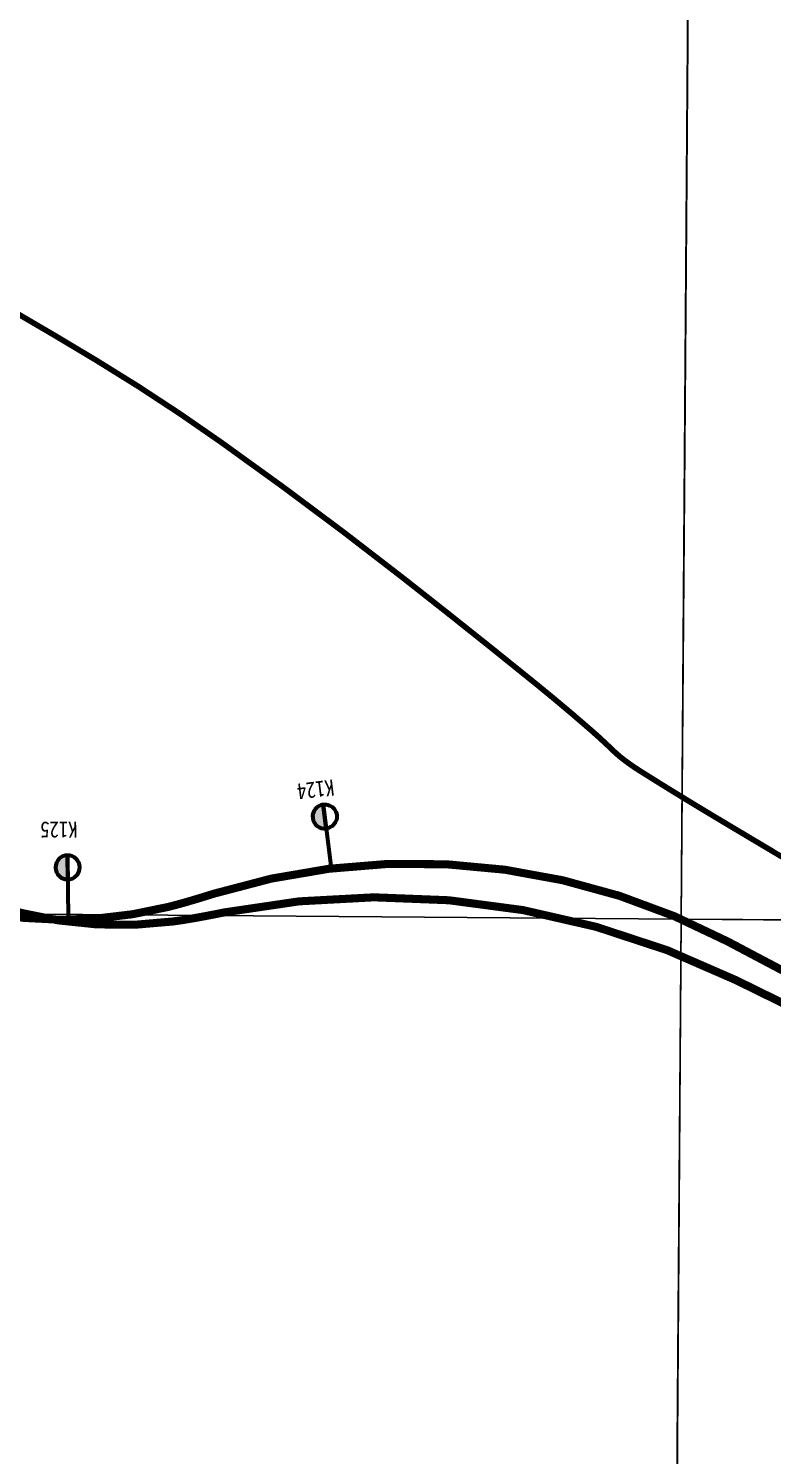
# Model space of a CAD drawing. Header units: millimetres. Extents: x 35376015 to 35425557, y 2978369 to 3016004.
# Drawn here: x 35404482 to 35407250, y 2981415 to 2986726 of the extents above; entities that cross this region are included whole.
import ezdxf
from ezdxf.enums import TextEntityAlignment as Align

# ---------------------------------------------------------------- set-up
doc = ezdxf.new("R2010")
doc.units = ezdxf.units.MM
doc.header["$XCLIPFRAME"] = 0
doc.linetypes.add('ACAD_ISO03W100', pattern=[30, 12, -18])
doc.layers.add('station', color=1, linetype='Continuous', lineweight=60)
doc.layers.add('zhix', color=5, linetype='Continuous', lineweight=30)
doc.styles.add('GTF_XW', font='SIMHEI.TTF', dxfattribs={"width": 0.85})
picture_1 = doc.add_image_def('image15.tif', size_in_pixel=(23931, 18862))
picture_2 = doc.add_image_def('image16.tif', size_in_pixel=(23918, 18812))
picture_3 = doc.add_image_def('image19.tif', size_in_pixel=(23856, 18958))
picture_4 = doc.add_image_def('image20.tif', size_in_pixel=(23972, 19046))

# ---------------------------------------------------------------- blocks, each defined once
blk = doc.blocks.new('公里标')
at = {"layer": 'station'}
h = blk.add_hatch(color=256, dxfattribs=at)
edge = h.paths.add_edge_path()
edge.add_arc((-5.168849154029917e-16, 13), 3, 89.99999999999999, 270)
edge.add_line((1.148068456708479e-16, 10), (1.836909530733566e-16, 16))
blk.add_line((0, 16), (0, 0), dxfattribs=at)
blk.add_lwpolyline([(1.836909530733566e-16, 16, 1), (1.148068456708479e-16, 10)], format="xyb", close=True, dxfattribs=at)
blk.add_lwpolyline([(1.836909530733566e-16, 16, -1), (1.148068456708479e-16, 10, -15.34090689394177)], format="xyb", dxfattribs=at)

msp = doc.modelspace()

# ---------------------------------------------------------------- linework, layer by layer
at = {"color": 7, "linetype": 'ACAD_ISO03W100', "lineweight": 30, "ltscale": 2, "const_width": 20, "flags": 128}
msp.add_lwpolyline([(35418866.23188419, 2978378.983100739, 0.004080390774962373), (35418596.80560994, 2978693.138592005, 0.004791158972414836), (35418362.63645521, 2978956.577644102, 0.0003543143396224617), (35418239.15833521, 2979092.643811226, 0.003996350825637037), (35418228.10610276, 2979104.611842001, 0.06792216720668592), (35418130.92730086, 2979183.442931853, 0.05122509009407319), (35417981.35870609, 2979254.503733034, 0.009161870442463131), (35417860.07802561, 2979295.078857094, 0.01707140915295505), (35417793.92314001, 2979313.415354951, 0.003190866783669734), (35417664.47608376, 2979343.706254333, -0.002778571129377124), (35417515.79295195, 2979378.369149003, -0.005390348508511269), (35417279.62852211, 2979437.510805678, 0.004922091774080632), (35417021.05884513, 2979502.520708736, 0.03766326368203753), (35416897.71776866, 2979522.574886249, -0.03127973789751583), (35416748.97497919, 2979544.81619385, -0.05325594544248923), (35416561.68233379, 2979606.338739559, -0.06044425330420561), (35416412.98882862, 2979696.388619166, -0.007587952049075873), (35416234.34221566, 2979840.986118291, 0.006847103826226052), (35416036.60601101, 2980001.520319861, 0.0002694841232497695), (35415709.94511141, 2980259.097167061, -0.0002839571429885947), (35415399.92287777, 2980503.56870688, -0.004910757436677794), (35414938.60201403, 2980875.186126807, 0.01242290099839131), (35414754.0321868, 2981019.348725984, 0.02283920785058208), (35414739.99865586, 2981028.797451615, 0.00154275051017558), (35414525.78405131, 2981158.319618985, 0.01064144412683838), (35414147.83666477, 2981374.444351047, 0.0411038015925386), (35414044.57201701, 2981420.066358992, 0.06901478735395306), (35413989.47676188, 2981431.007699836, 0.03057829919438446), (35413863.18277305, 2981430.640230271, 0.03115158032553353), (35413746.06450457, 2981415.765441774, 0.02352594824960919), (35413594.12206817, 2981379.281346871, 0.09893002272265368), (35413417.57796877, 2981287.388981423, -0.09833410361813323), (35413240.0938972, 2981194.740938697, -0.04073514951179148), (35413083.48446786, 2981162.401515414, -0.05725052501045713), (35412969.52171671, 2981161.508758481, -0.03270727793196476), (35412844.62369458, 2981183.197089074, -0.06828361646879477), (35412787.89073737, 2981205.442285902, -0.006478438074403096), (35412708.22453558, 2981251.373256624, -0.006309920406218688), (35412627.66362084, 2981300.607127408, -0.007109575991234364), (35412453.01518252, 2981413.88843892, 0.01611211822854788), (35412375.04679694, 2981462.489320033, 0.006030743815692963), (35412355.65837151, 2981473.414027786, -0.001887386070859928), (35412293.42165814, 2981507.805937909, -0.03105938240227661), (35412115.76502267, 2981621.856179755, 0.05856159453818595), (35412018.12451634, 2981677.220603646, 0.07455818074380485), (35411972.8244367, 2981688.787045053, 0.02337222160871421), (35411824.64262813, 2981696.857779822, 0.03135944549089919), (35411658.60301311, 2981687.71255882, -0.0463726283427951), (35411546.05289105, 2981684.893440361, -0.01368638983780291), (35411441.82575372, 2981694.825702127, -0.01534786425170592), (35411349.54784179, 2981709.062222291, -0.00976499348540072), (35411222.87011665, 2981735.175858699, -0.00987603663534932), (35411098.72703619, 2981765.894819245, -0.01030393016335393), (35410982.8733958, 2981799.57735917, -0.003731720133359769), (35410665.74687479, 2981901.513048687, -0.01110241373182045), (35410325.743139, 2982022.041961506, -0.01959314859961788), (35410137.58445885, 2982102.050798432, -0.04625340091059676), (35410000.48362401, 2982183.059563553, 0.02780559995024925), (35409777.84486997, 2982325.928409726, 0.03888832751264433), (35409136.99918783, 2982625.428209243, -0.0418923695215447), (35408543.64225224, 2982907.082846744, -0.01207247956551466), (35408137.33008946, 2983156.791692346, 0.01632502749625514), (35407835.26338662, 2983338.913571144, 0.005319043244153008), (35407527.35871381, 2983506.834208597, -0.00927807294379759), (35407351.59706678, 2983604.501959291, -0.002426614319821954), (35407251.1358223, 2983663.445541859, -0.001071698242231496), (35407024.60485709, 2983798.497345647, -0.00568889787826118), (35406755.88853639, 2983963.663975924, -0.02367371918022087), (35406693.72242855, 2984007.098111172, -0.02877270487347326), (35406654.47151951, 2984041.157932368, 0.01370735609953618), (35406574.3225702, 2984115.053130686, 0.009110022828397695), (35406364.53488815, 2984291.464848995, 0.004020945570543051), (35405878.93236448, 2984678.506251221, 0.01189313492539639), (35405195.87875819, 2985188.240963161, 0.01831295251905008), (35404733.0118413, 2985491.957033847, 0.007203943023221069), (35404263.51830131, 2985766.830671012, 0.008684135356926779), (35403866.99192404, 2985982.369156811, 0.0001587498441745463), (35403714.40878296, 2986061.84539032, 4.587178485826644e-05), (35403186.24727278, 2986336.674999645, 0.001519740174840285), (35402876.07169668, 2986496.8431113, -0.002618506044703923), (35402696.25449477, 2986590.198001479, -0.1600914726806412), (35402640.28726461, 2986648.007429518, -0.04925000983831206), (35402551.83922194, 2986887.852608713, -0.09116253631834496), (35402531.92367198, 2987159.974699297, 0.1015866048264373), (35402508.96602634, 2987404.238161814, 0.0319386772966147), (35402455.35593578, 2987546.645641536, 0.06123810348110702), (35402414.01816278, 2987614.643949101, 0.06605584865704194), (35402315.73767542, 2987710.00590387, 0.06061078817768876), (35402186.11290542, 2987783.765933847, 0.01378746699138457), (35402000.74679083, 2987855.382846147, 0.005566294642696784), (35401535.15668325, 2988014.849530458, 0.005932663538232684), (35401024.88137181, 2988176.609511487, 0.06087504578406422), (35400973.30764547, 2988185.649434596, 0.03322404700854784), (35400911.09817819, 2988184.74703242, 0.007665120148548121), (35400642.95485242, 2988158.855956026, 0.01659302102936802), (35400459.28766552, 2988132.078869399, -0.0610929767666767), (35400408.78063299, 2988129.251563237, -0.01497639310374365), (35400290.68439594, 2988140.631473307, 0.003436963406389244), (35399777.47632167, 2988202.066746309, 0.001664530548268404), (35399411.45819705, 2988242.098665789, -0.004914357185530608), (35399287.57314523, 2988256.463572484, -0.04713084881569367), (35399187.23961471, 2988278.843070697, -0.01770856664424592), (35398930.63179399, 2988372.240155508, -0.0001110404689541234), (35398779.74128723, 2988433.331541061, -6.447504204309108e-05), (35398519.91097631, 2988538.635812269, -0.000203487876028982), (35398073.49237251, 2988719.839365959, -0.0004058527559001428), (35397849.77630614, 2988810.964554793, -0.03413791731482205), (35397734.2986614, 2988867.584489599, -0.04879728087617382), (35397661.06672374, 2988920.046153071, -0.02693835570744377), (35397646.38583106, 2988934.367845058, -0.001673464190031993), (35397423.7919879, 2989177.868919099, -0.0102108112385725), (35396545.84530416, 2990185.347605452, -0.1116166353948794), (35396489.34749098, 2990295.458984915, -0.002029740606815984), (35396470.06788492, 2990371.695851326, -0.0007239774681340016), (35396417.19380172, 2990585.726924416, -0.0003681586298127792), (35396317.11061049, 2990994.692199707, -0.001366020093266133), (35396290.51940337, 2991105.006279758, -0.05022184209249123), (35396256.8786247, 2991355.600648649, 0.03422871248738654), (35396219.33285746, 2991724.174588019, 0.006560775305257035), (35396183.25999376, 2991919.012953997, 0.005860422097011773), (35396137.47101858, 2992136.063291235, 0.0160237494521745), (35396087.78540307, 2992329.295446157, 0.01486266527026389), (35396021.46305817, 2992533.911816332, 0.04216228091036966), (35395954.41879557, 2992681.09054786, 0.02928583961997899), (35395828.83328392, 2992876.903979748, 0.03650288849989528), (35395689.25010556, 2993042.018628746, 0.05227485104687379), (35395572.79860182, 2993138.437561324, 0.02457356259542775), (35395433.61225474, 2993221.487463623, 0.0190917625035663), (35395245.86699849, 2993312.331553086, 0.02472666418132078), (35395060.67687519, 2993382.680593451, -0.02897449996101216), (35394903.11618672, 2993444.069542141, -0.03012366549850303), (35394739.8555951, 2993531.085587956, -0.05900700592198186), (35394665.50733503, 2993589.721984126, -0.01937551479199968), (35394594.53145057, 2993666.46489346, -0.006220107485981355), (35394386.03357295, 2993916.432062416, -0.00942149375005899), (35394243.89217977, 2994098.108626685, 0.01554485863886105), (35394156.38734774, 2994207.173489908, 0.08910572760940731), (35394087.38365244, 2994263.64074625, -0.1004647692034294), (35394027.19660565, 2994315.198631322, -0.04165475797633886), (35394006.99482623, 2994346.103977203, -0.006432157019347623), (35393896.16871364, 2994557.521947512, -0.05468090282659389), (35393773.94412017, 2994881.545868368, 0.1095158418251615), (35393694.99193283, 2995037.122388418, 0.07414350815211893), (35393642.02337725, 2995085.004272066, 0.03813218355890909), (35393521.39525372, 2995152.598993551, 0.0660688813248895), (35393359.15462497, 2995203.245977953, -0.108378071399393), (35393262.48302794, 2995242.594382726, -0.005030484230899208), (35393059.41977329, 2995385.284506752, 0.00304471450735417), (35392724.86250562, 2995622.364218935, 8.323227474345746e-05), (35392471.91919708, 2995799.242706299, 5.910429022702119e-05), (35392115.64655432, 2996048.226455086, 0.004384392981033206), (35391640.43652415, 2996374.08334244, 0.07810158596869592), (35391610.94380106, 2996387.839039743, 0.03774638808181176), (35391594.44061676, 2996391.271645147, 0.002428508986153945), (35391334.84591083, 2996423.82740825, 0.01050584268060696), (35390977.10419895, 2996459.320516342, -0.03685818561222406), (35390875.68320636, 2996474.810961432, -0.03660545095288807), (35390856.57470265, 2996480.688934952, -0.001585997268556518), (35390427.74923594, 2996649.374253763, -0.004242495518320086), (35389970.4767859, 2996835.433483303, -0.02661529251739993), (35389899.50582185, 2996869.55319541, -0.1287355596174808), (35389844.84518532, 2996921.237190455, -0.01413412917559478), (35389504.59772293, 2997503.210343775, -0.01942987886166506), (35389279.00410023, 2997956.340540905, 0.03868556904971648), (35389156.89202316, 2998179.648226276, 0.04049051767193246), (35389062.6011215, 2998301.47283411, 0.03603315070552847), (35388937.06685463, 2998420.583237194, 0.04056137848409505), (35388843.0328739, 2998485.751611628, 0.04928322479735752), (35388757.23839863, 2998524.732563318, 0.1139104428080228), (35388618.70137551, 2998538.791870058, -0.06833527591589844), (35388388.49962287, 2998541.267358339, -0.03560257797487776), (35388043.81676067, 2998617.761447789, -0.1412058638909301), (35387967.47885749, 2998666.704417067, -0.001922897196346353), (35387871.20136166, 2998777.304765701, -0.0005212495250661979), (35387518.03215242, 2999187.040976776, -3.820747170427055e-05), (35386834.2611084, 2999982.128623962, -0.0005240444546960586), (35386784.47335797, 3000040.153582538, -0.01013372622548928), (35386729.86367641, 3000106.6136219, 0.008508650053336597), (35386665.08357192, 3000185.975489432, 0.04751209957476349), (35386585.52732873, 3000263.777093515, -0.0244499175125609), (35386424.39991407, 3000407.447121023, -0.01972914344504811), (35386303.48790614, 3000536.131680161, -0.05343726001583392), (35386266.15410431, 3000589.771596022, -0.06379016559246807), (35386232.65545589, 3000675.159447551, -0.02307394457954464), (35386182.37684919, 3000922.792788087, -0.0003559972478558841), (35386171.49704075, 3000993.131212234, -0.0009486908729570852), (35386167.48326416, 3001019.536369913, -0.00875733124701244), (35386151.00965655, 3001144.14468284, 0.006075338318269813), (35386128.22833512, 3001323.879681033, 0.03837281641918912), (35386094.22497837, 3001479.638403237, 0.04603552504727002), (35386044.45108, 3001602.947644469, 0.05576689178486739), (35385965.93270627, 3001720.962426662, 0.02763124445465823), (35385770.60267173, 3001929.068326494, 0.006079688825332164), (35385451.15576828, 3002226.453708768, 0.01058472784756997), (35385262.06677603, 3002391.070314652, 0.005944150408945205), (35385135.17713752, 3002494.367642618, -0.006059959808868021), (35385010.73522051, 3002595.720260346, -0.01677690225771941), (35384908.36891162, 3002687.175809503, -0.01358951460033359), (35384789.08969229, 3002807.532111771, -0.06617773032623463), (35384707.42105626, 3002921.551156953, -0.04001137906194334), (35384615.33441788, 3003133.760471264, -0.04044364605316388), (35384572.40694543, 3003302.867308736, -0.0406575257651677), (35384557.41592313, 3003475.774179397, -0.08063089889592918), (35384601.0597543, 3003753.812132496, 0.06216967379808195), (35384670.68594315, 3004111.152673019, 0.02066596456410588), (35384677.79012257, 3004374.901937127, 0.05322551751516189), (35384665.42064452, 3004476.844123946, 0.1115143330117879), (35384601.48003465, 3004609.478815769, -0.07874496948507287), (35384499.56310822, 3004789.918181886, -0.02766388353325597), (35384443.97387214, 3004968.56219396, -0.04075489551960429), (35384423.10863033, 3005093.947986276, -0.1518954339877997), (35384467.72060407, 3005295.286748546, 0.1640709144665316), (35384504.7209689, 3005483.317366774, 4.560630924934931e-05), (35384471.68670654, 3005733.967102051, 4.25666072596549e-05), (35384436.24606661, 3006002.509631592, 5.504028418586637e-06), (35384400.01130314, 3006276.866083867, -3.300140696863585e-06), (35384344.0630514, 3006700.475910038, -0.004653984716856598), (35384328.95051533, 3006823.733524799, -0.001802435216272773), (35384294.04250459, 3007142.462776911)], format="xyb", dxfattribs=at)
at = {"color": 7, "lineweight": 30, "const_width": 1}
for points in [[(35407346.57843557, 2983595.852488743, -0.002426614319738743), (35407246.03347327, 2983654.845191031, -0.001071698242244363), (35407019.46568715, 2983789.918946475, -0.005688897878205613), (35406750.55550935, 2983955.204731127, -0.02367371918137019), (35406687.61358409, 2983999.180913473, -0.02877270487086416), (35406647.49412987, 2984033.994411317, 0.01370735609973979), (35406567.74821497, 2984107.518022635, 0.009110022828395244), (35406358.23940884, 2984283.695232508, 0.004020945570556402), (35405872.76265818, 2984670.636389455, 0.01189313492534921), (35405190.09026188, 2985180.086620122, 0.01831295251901671), (35404727.83558438, 2985483.400962071, 0.007203943023212142), (35404258.59070464, 2985758.12901651, 0.00868413535697242), (35403862.36949681, 2985973.501622398, 0.0001587498441731996), (35403709.79198755, 2986052.974922456, 4.587178485799258e-05), (35403181.63210535, 2986327.80368466, 0.001519740174841602), (35402871.51054252, 2986487.943905002, -0.002618506044717032), (35402691.60038222, 2986581.347055971, -0.1600914726838368), (35402631.29028536, 2986643.642298993, -0.04925000983860893), (35402542.16228215, 2986885.331331964, -0.091162536318839)], [(35407256.23817132, 2983672.045892687, -0.001071698242218656), (35407029.74402703, 2983807.075744819, -0.005688897878316676), (35406761.22156344, 2983972.123220722, -0.02367371917899487), (35406699.83127301, 2984015.015308871, -0.02877270487615639), (35406661.44890914, 2984048.321453419, 0.01370735609933664), (35406580.89692543, 2984122.588238738, 0.009110022828407468), (35406370.83036745, 2984299.234465482, 0.004020945570530067), (35405885.10207078, 2984686.376112986, 0.01189313492544165), (35405201.66725451, 2985196.3953062, 0.01831295251907811), (35404738.18809823, 2985500.513105623, 0.007203943023229469), (35404268.44589797, 2985775.532325515, 0.008684135356882533), (35403871.61435127, 2985991.236691224, 0.0001587498441758946), (35403719.02557837, 2986070.715858183, 4.587178485857343e-05), (35403190.86244021, 2986345.54631463, 0.001519740174838944), (35402880.63285083, 2986505.742317598, -0.002618506044690183), (35402700.90860732, 2986599.048946987, -0.1600914726789658), (35402649.28424385, 2986652.372560041, -0.04925000983832448), (35402561.51616172, 2986890.373885462, -0.09116253631925457)]]:
    msp.add_lwpolyline(points, format="xyb", dxfattribs=at)
at = {"layer": 'zhix', "color": 1, "const_width": 30, "flags": 128}
msp.add_lwpolyline([(35410470.77229256, 2981536.345307679), (35407082.35048468, 2983328.659766599, 0.1993419334878323), (35405173.40445039, 2983506.734341343), (35405172.44788446, 2983506.437905803), (35405171.4926979, 2983506.141901358), (35405170.53750928, 2983505.845903545), (35405169.58231758, 2983505.549915682), (35405168.62712177, 2983505.253941086), (35405167.67192082, 2983504.957983073), (35405166.7167137, 2983504.662044961), (35405165.7614994, 2983504.366130065), (35405164.80627687, 2983504.070241703), (35405163.85104509, 2983503.774383191), (35405162.89580305, 2983503.478557848), (35405161.94054971, 2983503.18276899), (35405160.98528404, 2983502.887019935), (35405160.03000502, 2983502.591313999), (35405159.07471164, 2983502.295654501), (35405158.11940284, 2983502.000044758), (35405157.16407764, 2983501.704488089), (35405156.20873498, 2983501.40898781), (35405155.25337386, 2983501.113547242), (35405154.29799325, 2983500.8181697), (35405153.34259214, 2983500.522858506), (35405152.38716948, 2983500.227616977), (35405151.43172428, 2983499.932448433), (35405150.47625551, 2983499.637356192), (35405149.52076215, 2983499.342343575), (35405148.56524319, 2983499.047413902), (35405147.60969762, 2983498.752570491), (35405146.65412439, 2983498.457816665), (35405145.69852252, 2983498.163155742), (35405144.74289098, 2983497.868591045), (35405143.78722876, 2983497.574125894), (35405142.83153486, 2983497.279763612), (35405141.87580824, 2983496.985507519), (35405140.92004792, 2983496.691360939), (35405139.96425289, 2983496.397327194), (35405139.00842212, 2983496.103409607), (35405138.05255463, 2983495.8096115), (35405137.09664939, 2983495.515936199), (35405136.14070541, 2983495.222387027), (35405135.1847217, 2983494.928967307), (35405134.22869724, 2983494.635680367), (35405133.27263104, 2983494.34252953), (35405132.31652209, 2983494.049518122), (35405131.36036941, 2983493.75664947), (35405130.404172, 2983493.463926901), (35405129.44792885, 2983493.171353741), (35405128.491639, 2983492.878933318), (35405127.53530143, 2983492.58666896), (35405126.57891516, 2983492.294563996), (35405125.62247922, 2983492.002621754), (35405124.6659926, 2983491.710845565), (35405123.70945432, 2983491.419238758), (35405122.75286341, 2983491.127804664), (35405121.79621889, 2983490.836546615), (35405120.83951978, 2983490.545467941), (35405119.88276508, 2983490.254571976), (35405118.92595385, 2983489.963862052), (35405117.9690851, 2983489.673341502), (35405117.01215786, 2983489.383013661), (35405116.05517116, 2983489.092881864), (35405115.09812404, 2983488.802949445), (35405114.14101554, 2983488.51321974), (35405113.18384468, 2983488.223696087), (35405112.22661051, 2983487.934381821), (35405111.26931208, 2983487.645280281), (35405110.31194842, 2983487.356394806), (35405109.35451858, 2983487.067728734), (35405108.39702161, 2983486.779285405), (35405107.43945657, 2983486.49106816), (35405106.48182249, 2983486.20308034), (35405105.52411846, 2983485.915325286), (35405104.56634351, 2983485.627806343), (35405103.60849671, 2983485.340526851), (35405102.65057713, 2983485.053490157), (35405101.69258382, 2983484.766699604), (35405100.73451587, 2983484.480158539), (35405099.77637232, 2983484.193870306), (35405098.81815227, 2983483.907838255), (35405097.8598548, 2983483.622065732), (35405096.90147897, 2983483.336556086), (35405095.94302386, 2983483.051312667), (35405094.98448857, 2983482.766338823), (35405094.02587219, 2983482.481637909), (35405093.06717378, 2983482.197213274), (35405092.10839247, 2983481.913068272), (35405091.14952733, 2983481.629206255), (35405090.19057748, 2983481.345630579), (35405089.231542, 2983481.062344599), (35405088.27242001, 2983480.77935167), (35405087.31321061, 2983480.49665515), (35405086.35391291, 2983480.214258397), (35405085.39452604, 2983479.93216477), (35405084.43504909, 2983479.650377628), (35405083.47548122, 2983479.368900332), (35405082.51582151, 2983479.087736243), (35405081.55606911, 2983478.806888724), (35405080.59622315, 2983478.526361138), (35405079.63628277, 2983478.246156849), (35405078.6762471, 2983477.966279223), (35405077.71611527, 2983477.686731626), (35405076.75588642, 2983477.407517424), (35405075.79555973, 2983477.128639987), (35405074.83513433, 2983476.850102683), (35405073.87460937, 2983476.571908882), (35405072.91398401, 2983476.294061956), (35405071.95325742, 2983476.016565276), (35405070.99242876, 2983475.739422216), (35405070.0314972, 2983475.462636149), (35405069.07046191, 2983475.186210452), (35405068.10932207, 2983474.910148499), (35405067.14807686, 2983474.634453668), (35405066.18672547, 2983474.359129338), (35405065.22526708, 2983474.084178887), (35405064.26370089, 2983473.809605697), (35405063.30202609, 2983473.535413148), (35405062.34024187, 2983473.261604623), (35405061.37834744, 2983472.988183506), (35405060.41634203, 2983472.715153181), (35405059.45422482, 2983472.442517033), (35405058.49199504, 2983472.170278451), (35405057.52965192, 2983471.898440821), (35405056.56719467, 2983471.627007532), (35405055.60462253, 2983471.355981977), (35405054.64193472, 2983471.085367544), (35405053.67913049, 2983470.815167627), (35405052.71620908, 2983470.545385619), (35405051.75316972, 2983470.276024914), (35405050.79001168, 2983470.007088911), (35405049.82673421, 2983469.738581003), (35405048.86333656, 2983469.470504591), (35405047.89981801, 2983469.202863073), (35405046.93617782, 2983468.93565985), (35405045.97241526, 2983468.668898323), (35405045.00852961, 2983468.402581895), (35405044.04452016, 2983468.136713974), (35405043.08038618, 2983467.871297959), (35405042.11612698, 2983467.606337259), (35405041.15174185, 2983467.341835282), (35405040.18723008, 2983467.077795436), (35405039.222591, 2983466.814221132), (35405038.2578239, 2983466.551115781), (35405037.29292811, 2983466.288482795), (35405036.32790294, 2983466.026325589), (35405035.36274772, 2983465.764647576), (35405034.39746178, 2983465.503452174), (35405033.43204446, 2983465.2427428), (35405032.4664951, 2983464.982522872), (35405031.50081304, 2983464.722795811), (35405030.53499765, 2983464.463565037), (35405029.56904826, 2983464.204833974), (35405028.60296425, 2983463.946606043), (35405027.63674498, 2983463.688884672), (35405026.67038983, 2983463.431673286), (35405025.70389817, 2983463.174975312), (35405024.73726939, 2983462.918794179), (35405023.77050287, 2983462.663133319), (35405022.80359801, 2983462.40799616), (35405021.83655421, 2983462.153386137), (35405020.86937088, 2983461.899306683), (35405019.90204741, 2983461.645761233), (35405018.93458325, 2983461.392753225), (35405017.96697778, 2983461.140286096), (35405016.99923047, 2983460.888363285), (35405016.03134073, 2983460.636988232), (35405015.06330799, 2983460.386164379), (35405014.09513173, 2983460.13589517), (35405013.12681136, 2983459.886184048), (35405012.15834635, 2983459.637034459), (35405011.18973619, 2983459.388449851), (35405010.22098032, 2983459.140433672), (35405009.25207821, 2983458.892989371), (35405008.28302936, 2983458.646120399), (35405007.31383324, 2983458.399830208), (35405006.34448935, 2983458.154122253), (35405005.37499719, 2983457.908999988), (35405004.40535627, 2983457.664466869), (35405003.43556608, 2983457.420526354), (35405002.46562617, 2983457.177181903), (35405001.49553604, 2983456.934436974), (35405001.00953478, 2983456.813065949, -0.1487058858621784), (35404071.07759491, 2983503.97798101)], format="xyb", dxfattribs=at)
at = {"layer": 'zhix', "color": 5, "const_width": 30, "flags": 128}
msp.add_lwpolyline([(35410508.72129043, 2981514.019317138), (35407113.49776508, 2983184.594313598, 0.1640616463946982), (35405213.0457536, 2983436.980770381), (35405196.8457427, 2983433.811477062), (35405195.86434679, 2983433.61948205), (35405194.88295019, 2983433.427490673), (35405193.90155214, 2983433.235506566), (35405192.92015198, 2983433.043533363), (35405191.93874896, 2983432.851574699), (35405190.9573424, 2983432.65963421), (35405189.97593157, 2983432.46771553), (35405188.99451576, 2983432.275822293), (35405188.01309428, 2983432.083958136), (35405187.03166638, 2983431.892126693), (35405186.0502314, 2983431.700331599), (35405185.06878859, 2983431.50857649), (35405184.08733726, 2983431.316865001), (35405183.10587671, 2983431.125200768), (35405182.12440621, 2983430.933587424), (35405181.14292508, 2983430.742028607), (35405180.16143259, 2983430.550527953), (35405179.17992805, 2983430.359089096), (35405178.19841076, 2983430.167715673), (35405177.21687999, 2983429.976411321), (35405176.23533505, 2983429.785179676), (35405175.25377525, 2983429.594024373), (35405174.27219987, 2983429.40294905), (35405173.29060822, 2983429.211957343), (35405172.3089996, 2983429.02105289), (35405171.3273733, 2983428.830239327), (35405170.34572864, 2983428.639520292), (35405169.36406491, 2983428.448899422), (35405168.38238141, 2983428.258380355), (35405167.40067746, 2983428.06796673), (35405166.41895235, 2983427.877662184), (35405165.4372054, 2983427.687470356), (35405164.45543592, 2983427.497394884), (35405163.47364322, 2983427.307439409), (35405162.4918266, 2983427.117607567), (35405161.50998539, 2983426.927903), (35405160.52811889, 2983426.738329347), (35405159.54622642, 2983426.548890247), (35405158.56430729, 2983426.359589342), (35405157.58236083, 2983426.170430271), (35405156.60038636, 2983425.981416677), (35405155.6183832, 2983425.792552198), (35405154.63635068, 2983425.603840478), (35405153.65428811, 2983425.415285158), (35405152.67219482, 2983425.226889881), (35405151.69007015, 2983425.038658289), (35405150.70791343, 2983424.850594024), (35405149.72572398, 2983424.66270073), (35405148.74350116, 2983424.474982051), (35405147.76124427, 2983424.28744163), (35405146.77895267, 2983424.100083111), (35405145.7966257, 2983423.91291014), (35405144.8142627, 2983423.725926362), (35405143.83186302, 2983423.53913542), (35405142.84942599, 2983423.352540963), (35405141.86695098, 2983423.166146636), (35405140.88443733, 2983422.979956085), (35405139.90188438, 2983422.793972958), (35405138.91929152, 2983422.608200903), (35405137.93665808, 2983422.422643566), (35405136.95398343, 2983422.237304597), (35405135.97126695, 2983422.052187644), (35405134.98850796, 2983421.867296358), (35405134.00570587, 2983421.682634386), (35405133.02286004, 2983421.498205381), (35405132.03996983, 2983421.314012991), (35405131.05703463, 2983421.13006087), (35405130.07405381, 2983420.946352667), (35405129.09102675, 2983420.762892036), (35405128.10795285, 2983420.579682629), (35405127.12483148, 2983420.396728099), (35405126.14166202, 2983420.2140321), (35405125.15844389, 2983420.031598286), (35405124.17517647, 2983419.849430311), (35405123.19185916, 2983419.667531832), (35405122.20849136, 2983419.485906503), (35405121.22507247, 2983419.304557982), (35405120.24160191, 2983419.123489924), (35405119.25807907, 2983418.942705987), (35405118.27450339, 2983418.76220983), (35405117.29087427, 2983418.582005111), (35405116.30719112, 2983418.402095488), (35405115.32345339, 2983418.222484622), (35405114.33966049, 2983418.043176173), (35405113.35581186, 2983417.864173801), (35405112.37190691, 2983417.685481168), (35405111.3879451, 2983417.507101937), (35405110.40392587, 2983417.329039769), (35405109.41984864, 2983417.151298328), (35405108.4357129, 2983416.973881277), (35405107.45151806, 2983416.796792281), (35405106.46726359, 2983416.620035007), (35405105.48294895, 2983416.443613117), (35405104.4985736, 2983416.26753028), (35405103.51413701, 2983416.091790162), (35405102.52963865, 2983415.91639643), (35405101.54507798, 2983415.741352754), (35405100.5604545, 2983415.566662802), (35405099.57576767, 2983415.392330243), (35405098.59101699, 2983415.218358747), (35405097.60620194, 2983415.044751986), (35405096.62132201, 2983414.871513631), (35405095.63637672, 2983414.698647354), (35405094.65136555, 2983414.526156827), (35405093.66628801, 2983414.354045726), (35405092.68114362, 2983414.182317723), (35405091.69593188, 2983414.010976493), (35405090.71065231, 2983413.840025714), (35405089.72530445, 2983413.669469059), (35405088.73988781, 2983413.499310207), (35405087.75440193, 2983413.329552835), (35405086.76884635, 2983413.160200622), (35405085.7832206, 2983412.991257246), (35405084.79752422, 2983412.822726388), (35405083.81175678, 2983412.654611728), (35405082.82591783, 2983412.486916946), (35405081.84000692, 2983412.319645726), (35405080.85402362, 2983412.15280175), (35405079.86796749, 2983411.986388701), (35405078.88183812, 2983411.820410263), (35405077.89563507, 2983411.654870121), (35405076.90935794, 2983411.489771961), (35405075.9230063, 2983411.325119469), (35405074.93657978, 2983411.160916332), (35405073.95007793, 2983410.997166237), (35405072.96350038, 2983410.833872875), (35405071.97684673, 2983410.671039932), (35405070.9901166, 2983410.508671101), (35405070.00330961, 2983410.346770071), (35405069.01642539, 2983410.185340533), (35405068.02946354, 2983410.024386184), (35405067.04242373, 2983409.863910711), (35405066.05530556, 2983409.703917809), (35405065.06810872, 2983409.544411174), (35405064.08083284, 2983409.385394501), (35405063.09347756, 2983409.226871485), (35405062.10604257, 2983409.068845824), (35405061.11852752, 2983408.911321216), (35405060.13093209, 2983408.754301357), (35405059.14325595, 2983408.597789949), (35405058.15549878, 2983408.441790689), (35405057.16766029, 2983408.28630728), (35405056.17974016, 2983408.131343422), (35405055.1917381, 2983407.976902818), (35405054.20365381, 2983407.82298917), (35405053.21548701, 2983407.669606182), (35405052.22723741, 2983407.516757559), (35405051.23890474, 2983407.364447005), (35405050.25048872, 2983407.212678226), (35405049.26198911, 2983407.06145493), (35405048.27340563, 2983406.910780824), (35405047.28473804, 2983406.760659616), (35405046.2959861, 2983406.611095015), (35405045.30714956, 2983406.462090731), (35405044.3182282, 2983406.313650474), (35405043.32922179, 2983406.165777955), (35405042.3401301, 2983406.018476887), (35405041.35095293, 2983405.871750983), (35405040.36169006, 2983405.725603955), (35405039.3723413, 2983405.580039519), (35405038.38290645, 2983405.435061389), (35405037.39338534, 2983405.290673282), (35405036.40377776, 2983405.146878912), (35405035.41408356, 2983405.003681999), (35405034.42430256, 2983404.86108626), (35405033.43443461, 2983404.719095413), (35405032.44447954, 2983404.577713178), (35405031.45443722, 2983404.436943277), (35405030.46430749, 2983404.296789429), (35405029.47409024, 2983404.157255356), (35405028.48378533, 2983404.018344781), (35405027.49339264, 2983403.880061427), (35405026.50291206, 2983403.742409018), (35405025.51234348, 2983403.605391278), (35405024.52168681, 2983403.469011934), (35405023.53094196, 2983403.33327471), (35405022.54010883, 2983403.198183334), (35405021.54918735, 2983403.063741533), (35405020.55817746, 2983402.929953035), (35405020.06172178, 2983402.863181763, -0.1194944515640152), (35404317.03221498, 2983476.479767542)], format="xyb", dxfattribs=at)

# ---------------------------------------------------------------- block references
at = {"layer": 'station', "color": 1, "yscale": 15, "zscale": 15}
for p, xscale, rotation in [((35405607.74044916, 2983600.011658401), 14.99999999915632, 7.023323075094411), ((35404629.22686285, 2983409.274887465), 15.00000001015139, 0.5602342688224689)]:
    msp.add_blockref('公里标', p, dxfattribs=dict(at, xscale=xscale, rotation=rotation))

# ---------------------------------------------------------------- texts
at = {"layer": 'station', "color": 1, "style": 'GTF_XW', "width": 0.85}
for s, rotation, p in [('K124', 187.0233230803904, (35405546.35602718, 2983923.281189284)), ('K125', 180.5602342759369, (35404594.52707937, 2983774.208530786))]:
    msp.add_text(s, height=60, rotation=rotation, dxfattribs=at).set_placement(p, align=Align.CENTER)

# ---------------------------------------------------------------- pictures from other files: only their frames are drawn
at = {"color": 251}
image = msp.add_image(picture_1, insert=(35400392.1723628, 2982906.997429237), size_in_units=(7568.549355139642, 5965.399604556597), rotation=-0.0010632419979949997, dxfattribs=at)
image.set_boundary_path([(1099.679651677608, 2516.782930951566), (1022.509027853608, 12244.41416410357), (982.4888066649437, 17114.25722440146), (14568.57102094591, 17219.36062892154), (20609.2409029305, 17264.64057490788), (20646.73828263581, 12243.67716591433), (20717.61160354316, 2666.389716122299), (1099.539659425616, 2517.3111092709), (1099.539659425616, 2517.3111092709), (1099.679651677608, 2516.782930951566)])
image = msp.add_image(picture_2, insert=(35406556.75869358, 2982626.536648392), size_in_units=(7569.073055568221, 5953.231972629373), rotation=0.0050443662333900015, dxfattribs=at)
image.set_boundary_path([(1222.378277286887, 1737.385970618576), (1175.15147203207, 8151.563291752711), (1115.176702827215, 16331.90217581019), (14041.33875466883, 16423.52029660344), (20733.32260988653, 16472.57872375287), (20786.94364623725, 8150.712768474594), (20831.98925000429, 1878.496469020844), (14040.87464316189, 1829.801915928721), (1222.518212750554, 1737.168631995097), (1222.378277286887, 1737.385970618576)])
image = msp.add_image(picture_3, insert=(35400375.19199675, 2978243.042839558), size_in_units=(7552.715615219111, 6002.028111725518), rotation=-0.0024683864487090017, dxfattribs=at)
image.set_boundary_path([(1038.405020609498, 2480.616895968094), (975.87453122437, 10250.28985258564), (921.5543585568666, 17064.09357122518), (11450.67777882516, 17145.8872675281), (20532.36226977408, 17216.22869872674), (20584.3681589514, 10247.80014371872), (20639.7726572305, 2632.690356737003), (11448.58093044162, 2560.460403382778), (1038.614835202694, 2481.330731473863), (1038.405020609498, 2480.616895968094)])
image = msp.add_image(picture_4, insert=(35406590.28637589, 2978129.764978297), size_in_units=(7569.862087459154, 6014.333110201363), rotation=0.002658923785391, dxfattribs=at)
image.set_boundary_path([(1011.6816342026, 2319.032444696873), (954.2586099505424, 9957.100158423185), (904.3676261156797, 16940.12440840527), (10797.20691712201, 17013.27280008793), (20569.94993932545, 17084.08184401505), (20637.45175941288, 6788.09443276003), (20668.50061869621, 2457.139479000121), (13965.54049214721, 2409.966223897412), (1011.331103160977, 2318.752375496551), (1011.6816342026, 2319.032444696873)])

doc.saveas('drawing.dxf')
